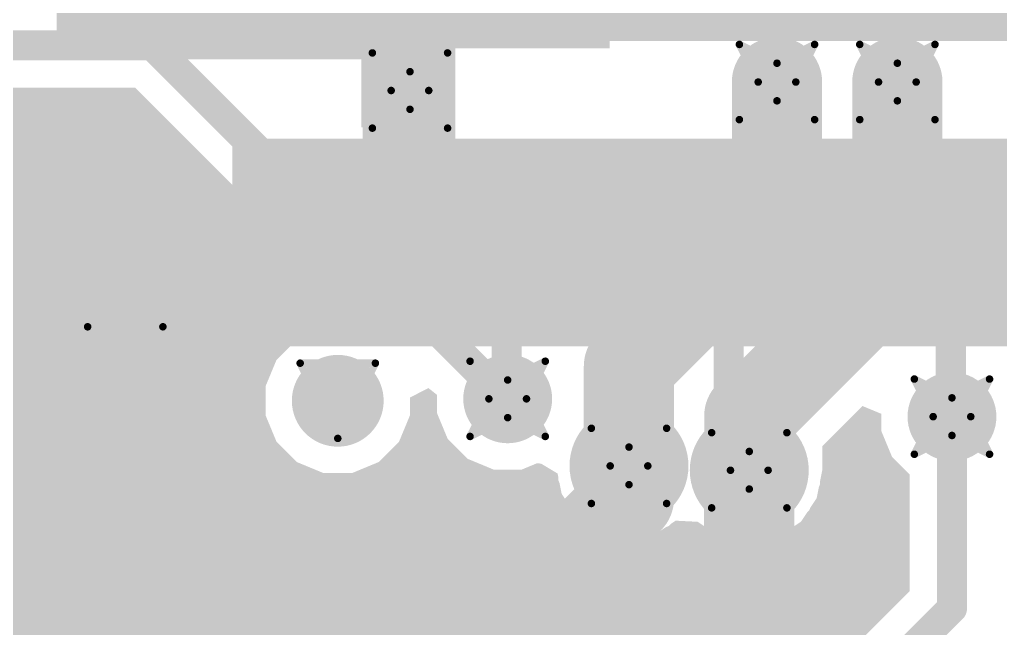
# Model space of a CAD drawing. Header units: inches. Extents: x -11 to 1110, y -7 to 455.
# Drawn here: x 638.49 to 645.11, y 3.55 to 7.67 of the extents above; entities that cross this region are included whole.
import ezdxf

# ---------------------------------------------------------------- set-up
doc = ezdxf.new("R2010")
doc.units = ezdxf.units.IN
for name, color, linetype in [('Bottom Layer', 5, 'Continuous'), ('Bottom Overlay', 54, 'Continuous'), ('Bottom Paste', 16, 'Continuous'), ('Bottom Solder', 6, 'Continuous'), ('Drill Drawing', 1, 'Continuous'), ('Multi-Layer', 9, 'Continuous'), ('Pad Holes', 156, 'Continuous'), ('Top Layer', 1, 'Continuous'), ('Top Solder', 216, 'Continuous'), ('Via Holes', 16, 'Continuous')]:
    doc.layers.add(name, color=color, linetype=linetype)

# ---------------------------------------------------------------- blocks, each defined once
blk = doc.blocks.new('TYPE_C_31_M_12__B_235')
at = {"layer": 'Bottom Layer'}
h = blk.add_hatch(color=5, dxfattribs=at)
edge = h.paths.add_edge_path()
edge.add_arc((4.32500024, -2.35500164), 0.4499991, 180, 360)
edge.add_line((4.77499934, -2.35500164), (4.77499934, -1.25499876))
edge.add_arc((4.32500024, -1.25499876), 0.4499991, 0, 180)
edge.add_line((3.87500114, -1.25499876), (3.87500114, -2.35500164))
for points in [[(-1.3999972, -1.77499899), (-1.0999978, -1.77499899), (-1.0999978, -2.97499913), (-1.3999972, -2.97499913)], [(-0.8999982, -1.77499899), (-0.5999987999999999, -1.77499899), (-0.5999987999999999, -2.97499913), (-0.8999982, -2.97499913)], [(-0.3999992, -1.77499899), (-0.0999998, -1.77499899), (-0.0999998, -2.97499913), (-0.3999992, -2.97499913)], [(0.4000017400000001, -2.97499913), (0.1000023400000001, -2.97499913), (0.1000023399999999, -1.77499899), (0.4000017399999999, -1.77499899)], [(0.90000074, -2.97499913), (0.60000134, -2.97499913), (0.6000013399999998, -1.77499899), (0.90000074, -1.77499899)], [(1.39999974, -2.97499913), (1.10000034, -2.97499913), (1.10000034, -1.77499899), (1.39999974, -1.77499899)], [(1.89999874, -2.97499913), (1.59999934, -2.97499913), (1.59999934, -1.77499899), (1.89999874, -1.77499899)], [(2.69999968, -2.97499913), (2.10000088, -2.97499913), (2.10000088, -1.77499899), (2.69999968, -1.77499899)], [(2.90000182, -1.77499899), (3.50000062, -1.77499899), (3.50000062, -2.97499913), (2.90000182, -2.97499913)]]:
    blk.add_hatch(color=5, dxfattribs=at).paths.add_polyline_path(points)
at = {"layer": 'Bottom Paste'}
for points in [[(-1.3999972, -1.77499899), (-1.0999978, -1.77499899), (-1.0999978, -2.97499913), (-1.3999972, -2.97499913)], [(-0.8999982, -1.77499899), (-0.5999987999999999, -1.77499899), (-0.5999987999999999, -2.97499913), (-0.8999982, -2.97499913)], [(-0.3999992, -1.77499899), (-0.0999998, -1.77499899), (-0.0999998, -2.97499913), (-0.3999992, -2.97499913)], [(0.4000017400000001, -2.97499913), (0.1000023400000001, -2.97499913), (0.1000023399999999, -1.77499899), (0.4000017399999999, -1.77499899)], [(0.90000074, -2.97499913), (0.60000134, -2.97499913), (0.6000013399999998, -1.77499899), (0.90000074, -1.77499899)], [(1.39999974, -2.97499913), (1.10000034, -2.97499913), (1.10000034, -1.77499899), (1.39999974, -1.77499899)], [(1.89999874, -2.97499913), (1.59999934, -2.97499913), (1.59999934, -1.77499899), (1.89999874, -1.77499899)], [(2.69999968, -2.97499913), (2.10000088, -2.97499913), (2.10000088, -1.77499899), (2.69999968, -1.77499899)], [(2.90000182, -1.77499899), (3.50000062, -1.77499899), (3.50000062, -2.97499913), (2.90000182, -2.97499913)]]:
    blk.add_hatch(color=16, dxfattribs=at).paths.add_polyline_path(points)
at = {"layer": 'Bottom Solder'}
h = blk.add_hatch(color=6, dxfattribs=at)
edge = h.paths.add_edge_path()
edge.add_arc((4.32500024, -2.35500164), 0.5515991, 180, 360)
edge.add_line((4.876599339999999, -2.35500164), (4.876599339999999, -1.25499876))
edge.add_arc((4.32500024, -1.25499876), 0.5515991, 0, 180)
edge.add_line((3.77340114, -1.25499876), (3.77340114, -2.35500164))
h = blk.add_hatch(color=6, dxfattribs=at)
edge = h.paths.add_edge_path()
edge.add_arc((2.89000184, -1.30499866), 0.1016, 0, 360)
for points in [[(-2.0015962, -1.67339899), (-1.4983968, -1.67339899), (-1.4983968, -3.07659913), (-2.0015962, -3.07659913)], [(-1.5015972, -1.67339899), (-0.9983978, -1.67339899), (-0.9983978, -3.07659913), (-1.5015972, -3.07659913)], [(-1.0015982, -1.67339899), (-0.4983988, -1.67339899), (-0.4983988, -3.07659913), (-1.0015982, -3.07659913)], [(-0.5015992, -1.67339899), (0.0016002, -1.67339899), (0.0016002, -3.07659913), (-0.5015992, -3.07659913)], [(0.5016017400000001, -3.07659913), (-0.001597659999999926, -3.07659913), (-0.001597660000000074, -1.67339899), (0.5016017399999999, -1.67339899)], [(1.00160074, -3.07659913), (0.4984013400000001, -3.07659913), (0.4984013399999999, -1.67339899), (1.00160074, -1.67339899)], [(1.50159974, -3.07659913), (0.9984003399999999, -3.07659913), (0.9984003399999999, -1.67339899), (1.50159974, -1.67339899)], [(2.00159874, -3.07659913), (1.49839934, -3.07659913), (1.49839934, -1.67339899), (2.00159874, -1.67339899)], [(2.80159968, -3.07659913), (1.99840088, -3.07659913), (1.99840088, -1.67339899), (2.80159968, -1.67339899)], [(2.79840182, -1.67339899), (3.60160062, -1.67339899), (3.60160062, -3.07659913), (2.79840182, -3.07659913)]]:
    blk.add_hatch(color=6, dxfattribs=at).paths.add_polyline_path(points)
at = {"layer": 'Multi-Layer'}
h = blk.add_hatch(color=9, dxfattribs=at)
edge = h.paths.add_edge_path()
edge.add_arc((4.32500024, -2.35500164), 0.4499991, 180, 360)
edge.add_line((4.77499934, -2.35500164), (4.77499934, -1.25499876))
edge.add_arc((4.32500024, -1.25499876), 0.4499991, 0, 180)
edge.add_line((3.87500114, -1.25499876), (3.87500114, -2.35500164))
at = {"layer": 'Pad Holes'}
h = blk.add_hatch(color=7, dxfattribs=at)
edge = h.paths.add_edge_path()
edge.add_arc((4.32500024, -1.25500003), 0.2999994, 0, 180)
edge.add_line((4.02500084, -1.25500003), (4.02500084, -2.35500037))
edge.add_arc((4.32500024, -2.35500037), 0.2999994, 180, 360)
edge.add_line((4.62499964, -2.35500037), (4.62499964, -1.25500003))
h = blk.add_hatch(color=7, dxfattribs=at)
edge = h.paths.add_edge_path()
edge.add_arc((2.89000184, -1.30499866), 0.30999938, 0, 360)
at = {"layer": 'Top Layer'}
h = blk.add_hatch(color=1, dxfattribs=at)
edge = h.paths.add_edge_path()
edge.add_arc((4.32500024, -2.35500164), 0.4499991, 180, 360)
edge.add_line((4.77499934, -2.35500164), (4.77499934, -1.25499876))
edge.add_arc((4.32500024, -1.25499876), 0.4499991, 0, 180)
edge.add_line((3.87500114, -1.25499876), (3.87500114, -2.35500164))
at = {"layer": 'Top Solder'}
h = blk.add_hatch(color=216, dxfattribs=at)
edge = h.paths.add_edge_path()
edge.add_arc((4.32500024, -2.35500164), 0.5515991, 180, 360)
edge.add_line((4.876599339999999, -2.35500164), (4.876599339999999, -1.25499876))
edge.add_arc((4.32500024, -1.25499876), 0.5515991, 0, 180)
edge.add_line((3.77340114, -1.25499876), (3.77340114, -2.35500164))
h = blk.add_hatch(color=216, dxfattribs=at)
edge = h.paths.add_edge_path()
edge.add_arc((2.89000184, -1.30499866), 0.1016, 0, 360)
at = {"layer": 'Bottom Overlay'}
blk.add_lwpolyline([(4.44460122, 1.18100094, 0.127, 0.127, 0), (4.44460122, -0.4445990599999999, 0.127, 0.127, 0)], format="xyseb", dxfattribs=at)
blk.add_lwpolyline([(4.41285122, -0.4445990599999999, 0.0635, 0.0635, 1), (4.47635122, -0.4445990599999999, 0.0635, 0.0635, 1)], format="xyseb", close=True, dxfattribs=at)
blk = doc.blocks.new('SMA_B__D___________B_240')
at = {"layer": 'Bottom Layer'}
for points in [[(-2.999994, 0.8999982), (-0.999998, 0.8999982), (-0.999998, -0.8999982), (-2.999994, -0.8999982)], [(0.999998, 0.8999982), (2.999994, 0.8999982), (2.999994, -0.8999982), (0.999998, -0.8999982)]]:
    blk.add_hatch(color=5, dxfattribs=at).paths.add_polyline_path(points)
at = {"layer": 'Bottom Paste'}
for points in [[(-2.999994, 0.8999982), (-0.999998, 0.8999982), (-0.999998, -0.8999982), (-2.999994, -0.8999982)], [(0.999998, 0.8999982), (2.999994, 0.8999982), (2.999994, -0.8999982), (0.999998, -0.8999982)]]:
    blk.add_hatch(color=16, dxfattribs=at).paths.add_polyline_path(points)
at = {"layer": 'Bottom Solder'}
for points in [[(-3.050794, 0.9507981999999999), (-0.949198, 0.9507981999999999), (-0.949198, -0.9507981999999999), (-3.050794, -0.9507981999999999)], [(0.949198, 0.9507981999999999), (3.050794, 0.9507981999999999), (3.050794, -0.9507981999999999), (0.949198, -0.9507981999999999)]]:
    blk.add_hatch(color=6, dxfattribs=at).paths.add_polyline_path(points)
at = {"layer": 'Bottom Overlay'}
for points in [[(-2.2999954, 1.3999972, 0.254, 0.254, 0), (-2.2999954, 1.1311382, 0.254, 0.254, 0)], [(2.2999954, 1.3999972, 0.254, 0.254, 0), (-2.2999954, 1.3999972, 0.254, 0.254, 0)], [(2.2999954, 1.3999972, 0.254, 0.254, 0), (2.2999954, 1.1311382, 0.254, 0.254, 0)], [(-0.5899911999999999, 0.4143324199999999, 0.127, 0.127, 0), (-0.5899911999999999, -0.2400046, 0.127, 0.127, 0)], [(0.01459738, 0.0582168, 0.127, 0.127, 0), (-0.5899911999999999, 0.4143324199999999, 0.127, 0.127, 0)], [(-0.0020066, 0.4299966, 0.127, 0.127, 0), (-0.0020066, 0.04899659999999999, 0.127, 0.127, 0)], [(0.540004, 0.350012, 0.127, 0.127, 0), (0.01459738, 0.0582168, 0.127, 0.127, 0)], [(0.5700014, 0.350012, 0.127, 0.127, 0), (0.5700014, -0.2499868, 0.127, 0.127, 0)], [(0.729996, 0.05999479999999999, 0.127, 0.127, 0), (-0.7599933999999999, 0.05999479999999999, 0.127, 0.127, 0)], [(-0.0020066, 0.04899659999999999, 0.127, 0.127, 0), (-0.5899911999999999, -0.2400046, 0.127, 0.127, 0)], [(-0.0020066, 0.04899659999999999, 0.127, 0.127, 0), (-0.0020066, -0.3320033999999999, 0.127, 0.127, 0)], [(0.5700014, -0.2499868, 0.127, 0.127, 0), (-0.0020066, 0.04899659999999999, 0.127, 0.127, 0)], [(-2.2999954, -1.1311382, 0.254, 0.254, 0), (-2.2999954, -1.3999972, 0.254, 0.254, 0)], [(2.2999954, -1.1311382, 0.254, 0.254, 0), (2.2999954, -1.3999972, 0.254, 0.254, 0)], [(2.2999954, -1.3999972, 0.254, 0.254, 0), (-2.2999954, -1.3999972, 0.254, 0.254, 0)]]:
    blk.add_lwpolyline(points, format="xyseb", dxfattribs=at)
for points in [[(-2.3634954, 1.3999972, 0.127, 0.127, 1), (-2.2364954, 1.3999972, 0.127, 0.127, 1)], [(-2.3634954, 1.3999972, 0.127, 0.127, 1), (-2.2364954, 1.3999972, 0.127, 0.127, 1)], [(2.2364954, 1.3999972, 0.127, 0.127, 1), (2.3634954, 1.3999972, 0.127, 0.127, 1)], [(2.2364954, 1.3999972, 0.127, 0.127, 1), (2.3634954, 1.3999972, 0.127, 0.127, 1)], [(-2.3634954, 1.1311382, 0.127, 0.127, 1), (-2.2364954, 1.1311382, 0.127, 0.127, 1)], [(2.2364954, 1.1311382, 0.127, 0.127, 1), (2.3634954, 1.1311382, 0.127, 0.127, 1)], [(-0.6217412, 0.4143324199999999, 0.0635, 0.0635, 1), (-0.5582412, 0.4143324199999999, 0.0635, 0.0635, 1)], [(-0.6217412, 0.4143324199999999, 0.0635, 0.0635, 1), (-0.5582412, 0.4143324199999999, 0.0635, 0.0635, 1)], [(-0.0337566, 0.4299966, 0.0635, 0.0635, 1), (0.0297434, 0.4299966, 0.0635, 0.0635, 1)], [(0.508254, 0.350012, 0.0635, 0.0635, 1), (0.571754, 0.350012, 0.0635, 0.0635, 1)], [(0.5382514, 0.350012, 0.0635, 0.0635, 1), (0.6017513999999999, 0.350012, 0.0635, 0.0635, 1)], [(-0.7917434, 0.05999479999999999, 0.0635, 0.0635, 1), (-0.7282433999999999, 0.05999479999999999, 0.0635, 0.0635, 1)], [(-0.0337566, 0.04899659999999999, 0.0635, 0.0635, 1), (0.0297434, 0.04899659999999999, 0.0635, 0.0635, 1)], [(-0.0337566, 0.04899659999999999, 0.0635, 0.0635, 1), (0.0297434, 0.04899659999999999, 0.0635, 0.0635, 1)], [(-0.0337566, 0.04899659999999999, 0.0635, 0.0635, 1), (0.0297434, 0.04899659999999999, 0.0635, 0.0635, 1)], [(-0.0337566, 0.04899659999999999, 0.0635, 0.0635, 1), (0.0297434, 0.04899659999999999, 0.0635, 0.0635, 1)], [(-0.01715262, 0.0582168, 0.0635, 0.0635, 1), (0.04634738, 0.0582168, 0.0635, 0.0635, 1)], [(-0.01715262, 0.0582168, 0.0635, 0.0635, 1), (0.04634738, 0.0582168, 0.0635, 0.0635, 1)], [(0.6982459999999999, 0.05999479999999999, 0.0635, 0.0635, 1), (0.7617459999999999, 0.05999479999999999, 0.0635, 0.0635, 1)], [(-0.6217412, -0.2400046, 0.0635, 0.0635, 1), (-0.5582412, -0.2400046, 0.0635, 0.0635, 1)], [(-0.6217412, -0.2400046, 0.0635, 0.0635, 1), (-0.5582412, -0.2400046, 0.0635, 0.0635, 1)], [(0.5382514, -0.2499868, 0.0635, 0.0635, 1), (0.6017513999999999, -0.2499868, 0.0635, 0.0635, 1)], [(0.5382514, -0.2499868, 0.0635, 0.0635, 1), (0.6017513999999999, -0.2499868, 0.0635, 0.0635, 1)], [(-0.0337566, -0.3320033999999999, 0.0635, 0.0635, 1), (0.0297434, -0.3320033999999999, 0.0635, 0.0635, 1)], [(-2.3634954, -1.1311382, 0.127, 0.127, 1), (-2.2364954, -1.1311382, 0.127, 0.127, 1)], [(2.2364954, -1.1311382, 0.127, 0.127, 1), (2.3634954, -1.1311382, 0.127, 0.127, 1)], [(-2.3634954, -1.3999972, 0.127, 0.127, 1), (-2.2364954, -1.3999972, 0.127, 0.127, 1)], [(-2.3634954, -1.3999972, 0.127, 0.127, 1), (-2.2364954, -1.3999972, 0.127, 0.127, 1)], [(2.2364954, -1.3999972, 0.127, 0.127, 1), (2.3634954, -1.3999972, 0.127, 0.127, 1)], [(2.2364954, -1.3999972, 0.127, 0.127, 1), (2.3634954, -1.3999972, 0.127, 0.127, 1)]]:
    blk.add_lwpolyline(points, format="xyseb", close=True, dxfattribs=at)

msp = doc.modelspace()

# ---------------------------------------------------------------- hatches: boundary and pattern name
at = {"layer": 'Bottom Layer'}
msp.add_hatch(color=5, dxfattribs=at).paths.add_polyline_path([(642.4705997399999, 7.47419892), (641.42919974, 7.47419892), (641.42919974, 5.54379892), (640.81926446, 5.54379892), (640.80219312, 5.55087028), (640.80219312, 6.9399658), (640.79419974, 6.9399658), (640.79419974, 7.39799892), (638.7367997399999, 7.39799892), (638.7367997399999, 15.26539492), (642.4705997399999, 15.26539492)])
h = msp.add_hatch(color=5, dxfattribs=at)
edge = h.paths.add_edge_path()
edge.add_arc((641.1220019799999, 7.188199999999999), 0.2999994, 0, 360)
h = msp.add_hatch(color=5, dxfattribs=at)
edge = h.paths.add_edge_path()
edge.add_arc((643.60049334, 7.24559892), 0.2999994, 0, 360)
h = msp.add_hatch(color=5, dxfattribs=at)
edge = h.paths.add_edge_path()
edge.add_arc((644.41329334, 7.24559892), 0.2999994, 0, 360)
h = msp.add_hatch(color=5, dxfattribs=at)
edge = h.paths.add_edge_path()
edge.add_arc((641.7818, 5.1054), 0.2999994, 0, 360)
h = msp.add_hatch(color=5, dxfattribs=at)
edge = h.paths.add_edge_path()
edge.add_arc((644.78199974, 4.98499892), 0.2999994, 0, 360)
h = msp.add_hatch(color=5, dxfattribs=at)
edge = h.paths.add_edge_path()
edge.add_arc((642.60103382, 4.65245704), 0.2999994, 0, 360)
h = msp.add_hatch(color=5, dxfattribs=at)
edge = h.paths.add_edge_path()
edge.add_arc((643.4132927999999, 4.6228), 0.2999994, 0, 360)
at = {"layer": 'Bottom Solder'}
h = msp.add_hatch(color=6, dxfattribs=at)
edge = h.paths.add_edge_path()
edge.add_arc((642.60103382, 4.65245704), 0.4015993999999999, 0, 360)
h = msp.add_hatch(color=6, dxfattribs=at)
edge = h.paths.add_edge_path()
edge.add_arc((643.4132927999999, 4.6228), 0.4015993999999999, 0, 360)
at = {"layer": 'Top Layer'}
h = msp.add_hatch(color=1, dxfattribs=at)
edge = h.paths.add_edge_path()
edge.add_arc((641.1220019799999, 7.188199999999999), 0.2999994, 0, 360)
h = msp.add_hatch(color=1, dxfattribs=at)
edge = h.paths.add_edge_path()
edge.add_arc((643.60049334, 7.24559892), 0.2999994, 0, 360)
h = msp.add_hatch(color=1, dxfattribs=at)
edge = h.paths.add_edge_path()
edge.add_arc((644.41329334, 7.24559892), 0.2999994, 0, 360)
msp.add_hatch(color=1, dxfattribs=at).paths.add_polyline_path([(640.7756171, 5.69750194), (640.7496887799999, 5.62860444), (640.7133439199999, 5.580166639999999), (640.5373244599999, 5.580166639999999), (640.35796236, 5.50587418), (640.22068552, 5.36859734), (640.1463930599999, 5.189235239999999), (640.1463930599999, 4.99509796), (640.22068552, 4.81573586), (640.35796236, 4.67845902), (640.5373244599999, 4.604166559999999), (640.73146174, 4.604166559999999), (640.9108238399999, 4.67845902), (641.04810068, 4.81573586), (641.1223931399999, 4.99509796), (641.1223931399999, 5.114350959999999), (641.24644166, 5.178247199999999), (641.3040006, 5.13282946), (641.3040006, 5.01036082), (641.37674112, 4.83474776), (641.51114776, 4.700341119999999), (641.68676082, 4.627600599999999), (641.8768391799999, 4.627600599999999), (641.9817106999999, 4.67103968), (642.0084442, 4.66718396), (642.1189697599999, 4.60098394), (642.11901802, 4.60091282), (642.12323442, 4.5797089), (642.12323442, 4.55741786), (642.13176628, 4.536823539999999), (642.14616554, 4.46442592), (642.18717384, 4.403054439999999), (642.1959749399999, 4.381804799999999), (642.21223856, 4.365541179999999), (642.2528303, 4.304792), (642.25309954, 4.304522759999999), (642.31384872, 4.263931019999999), (642.33038158, 4.247398159999999), (642.35198174, 4.238449739999999), (642.4127334599999, 4.197858), (642.48439702, 4.183603519999999), (642.50599464, 4.17465764), (642.5293702600001, 4.17465764), (642.60103382, 4.16040316), (642.6726973799999, 4.17465764), (642.696073, 4.17465764), (642.71766808, 4.183603519999999), (642.7893367199999, 4.197858), (642.8500884399999, 4.23845228), (642.87168606, 4.247398159999999), (642.8882163799999, 4.26392848), (642.9157372799999, 4.28231808), (643.06536106, 4.27486318), (643.1261076999999, 4.23427398), (643.14264056, 4.217741119999999), (643.16424072, 4.2087927), (643.2249924399999, 4.16820096), (643.296656, 4.15394648), (643.31825362, 4.145000599999999), (643.34162924, 4.145000599999999), (643.4132927999999, 4.13074612), (643.4138338199999, 4.13074612), (643.48549738, 4.145000599999999), (643.50833198, 4.145000599999999), (643.52942922, 4.1537382), (643.60213418, 4.16820096), (643.66376728, 4.20938452), (643.6839450399999, 4.217741119999999), (643.69938824, 4.233184319999999), (643.7617680999999, 4.27486572), (643.8034494999999, 4.33724558), (643.81835168, 4.35214776), (643.82641618, 4.371619399999999), (643.86843286, 4.43449964), (643.88318772, 4.5086778), (643.8910922, 4.52776082), (643.8910922, 4.5484161), (643.9058877, 4.6228), (643.9058877, 4.785852759999999), (644.17720034, 5.0571654), (644.30420034, 5.00455946), (644.30420034, 4.889959739999999), (644.37694086, 4.714346679999999), (644.49712604, 4.594161499999999), (644.49712604, 3.80759716), (643.8765989599999, 3.18707262), (633.01280052, 3.18707262), (632.4176734399999, 3.7821997), (632.4176734399999, 5.31410672), (632.52259068, 5.344195559999999), (632.54467344, 5.3452141), (632.6749474999999, 5.21494004), (632.85056056, 5.14219952), (633.04063892, 5.14219952), (633.2162519799999, 5.21494004), (633.33643716, 5.335125219999999), (634.0330626399999, 5.335125219999999), (634.03307534, 5.33512268), (634.14209214, 5.3568092), (634.23451258, 5.41856168), (636.02407466, 7.208126299999999), (639.2649901999999, 7.208126299999999)])
h = msp.add_hatch(color=1, dxfattribs=at)
edge = h.paths.add_edge_path()
edge.add_arc((641.7818, 5.1054), 0.2999994, 0, 360)
h = msp.add_hatch(color=1, dxfattribs=at)
edge = h.paths.add_edge_path()
edge.add_arc((644.78199974, 4.98499892), 0.2999994, 0, 360)
h = msp.add_hatch(color=1, dxfattribs=at)
edge = h.paths.add_edge_path()
edge.add_arc((642.60103382, 4.65245704), 0.2999994, 0, 360)
h = msp.add_hatch(color=1, dxfattribs=at)
edge = h.paths.add_edge_path()
edge.add_arc((643.4132927999999, 4.6228), 0.2999994, 0, 360)
at = {"layer": 'Top Solder'}
h = msp.add_hatch(color=216, dxfattribs=at)
edge = h.paths.add_edge_path()
edge.add_arc((642.60103382, 4.65245704), 0.4015993999999999, 0, 360)
h = msp.add_hatch(color=216, dxfattribs=at)
edge = h.paths.add_edge_path()
edge.add_arc((643.4132927999999, 4.6228), 0.4015993999999999, 0, 360)
at = {"layer": 'Via Holes'}
h = msp.add_hatch(color=7, dxfattribs=at)
edge = h.paths.add_edge_path()
edge.add_arc((643.60049334, 7.24559892), 0.1499997, 0, 360)
h = msp.add_hatch(color=7, dxfattribs=at)
edge = h.paths.add_edge_path()
edge.add_arc((644.41329334, 7.24559892), 0.1499997, 0, 360)
h = msp.add_hatch(color=7, dxfattribs=at)
edge = h.paths.add_edge_path()
edge.add_arc((641.1220019799999, 7.188199999999999), 0.1499997, 0, 360)
h = msp.add_hatch(color=7, dxfattribs=at)
edge = h.paths.add_edge_path()
edge.add_arc((641.7818, 5.1054), 0.1499997, 0, 360)
h = msp.add_hatch(color=7, dxfattribs=at)
edge = h.paths.add_edge_path()
edge.add_arc((644.78199974, 4.98499892), 0.1499997, 0, 360)
h = msp.add_hatch(color=7, dxfattribs=at)
edge = h.paths.add_edge_path()
edge.add_arc((642.60103382, 4.65245704), 0.1499997, 0, 360)
h = msp.add_hatch(color=7, dxfattribs=at)
edge = h.paths.add_edge_path()
edge.add_arc((643.4132927999999, 4.6228), 0.1499997, 0, 360)

# ---------------------------------------------------------------- linework, layer by layer
at = {"layer": 'Bottom Layer'}
for points in [[(643.60049334, 7.24559892, 0.2032, 0.2032, 0), (643.63549454, 7.24559892, 0.2032, 0.2032, 0)], [(643.63549454, 7.24559892, 0.2032, 0.2032, 0), (643.77674394, 7.10434952, 0.2032, 0.2032, 0)], [(644.2720439399999, 7.10434952, 0.2032, 0.2032, 0), (644.41329334, 7.24559892, 0.2032, 0.2032, 0)], [(643.77674394, 6.1645165, 0.2032, 0.2032, 0), (643.77674394, 7.10434952, 0.2032, 0.2032, 0)], [(644.2720439399999, 6.1645165, 0.2032, 0.2032, 0), (644.2720439399999, 7.10434952, 0.2032, 0.2032, 0)], [(641.7743959, 5.1128041, 0.2032, 0.2032, 0), (641.7743959, 6.162166999999999, 0.2032, 0.2032, 0)], [(642.7743939000001, 4.65245704, 0.2032, 0.2032, 0), (642.7743939000001, 6.162166999999999, 0.2032, 0.2032, 0)], [(643.2743929, 4.7616999, 0.2032, 0.2032, 0), (643.2743929, 6.162166999999999, 0.2032, 0.2032, 0)], [(643.77439444, 6.162166999999999, 0.2032, 0.2032, 0), (643.77674394, 6.1645165, 0.2032, 0.2032, 0)], [(644.2720439399999, 6.1645165, 0.2032, 0.2032, 0), (644.2743934399999, 6.162166999999999, 0.2032, 0.2032, 0)], [(644.7743924399999, 4.99260622, 0.2032, 0.2032, 0), (644.7743924399999, 6.162166999999999, 0.2032, 0.2032, 0)], [(644.7743924399999, 4.99260622, 0.2032, 0.2032, 0), (644.78199974, 4.98499892, 0.2032, 0.2032, 0)], [(642.6004928, 4.43196472, 0.6096, 0.6096, 0), (642.6004928, 4.65245704, 0.6096, 0.6096, 0)], [(642.6004928, 4.65245704, 0.6096, 0.6096, 0), (642.60103382, 4.65245704, 0.6096, 0.6096, 0)], [(643.4132927999999, 4.095292799999999, 0.6096, 0.6096, 0), (643.4132927999999, 4.6228, 0.6096, 0.6096, 0)], [(643.2743929, 4.7616999, 0.2032, 0.2032, 0), (643.4132927999999, 4.6228, 0.2032, 0.2032, 0)], [(642.10552808, 3.937, 0.6096, 0.6096, 0), (642.6004928, 4.43196472, 0.6096, 0.6096, 0)], [(642.4422, 3.1242, 0.6096, 0.6096, 0), (643.4132927999999, 4.095292799999999, 0.6096, 0.6096, 0)], [(637.6951178, 3.937, 0.6096, 0.6096, 0), (640.5907305, 3.937, 0.6096, 0.6096, 0)], [(640.5907305, 3.937, 0.6096, 0.6096, 0), (642.10552808, 3.937, 0.6096, 0.6096, 0)]]:
    msp.add_lwpolyline(points, format="xyseb", dxfattribs=at)
for points in [[(643.54969334, 7.24559892, 0.1016, 0.1016, 1), (643.65129334, 7.24559892, 0.1016, 0.1016, 1)], [(643.58469454, 7.24559892, 0.1016, 0.1016, 1), (643.68629454, 7.24559892, 0.1016, 0.1016, 1)], [(643.58469454, 7.24559892, 0.1016, 0.1016, 1), (643.68629454, 7.24559892, 0.1016, 0.1016, 1)], [(644.36249334, 7.24559892, 0.1016, 0.1016, 1), (644.46409334, 7.24559892, 0.1016, 0.1016, 1)], [(643.72594394, 7.10434952, 0.1016, 0.1016, 1), (643.8275439399999, 7.10434952, 0.1016, 0.1016, 1)], [(643.72594394, 7.10434952, 0.1016, 0.1016, 1), (643.8275439399999, 7.10434952, 0.1016, 0.1016, 1)], [(644.22124394, 7.10434952, 0.1016, 0.1016, 1), (644.32284394, 7.10434952, 0.1016, 0.1016, 1)], [(644.22124394, 7.10434952, 0.1016, 0.1016, 1), (644.32284394, 7.10434952, 0.1016, 0.1016, 1)], [(641.7235959, 6.162166999999999, 0.1016, 0.1016, 1), (641.8251958999999, 6.162166999999999, 0.1016, 0.1016, 1)], [(642.7235939, 6.162166999999999, 0.1016, 0.1016, 1), (642.8251938999999, 6.162166999999999, 0.1016, 0.1016, 1)], [(643.2235929, 6.162166999999999, 0.1016, 0.1016, 1), (643.3251928999999, 6.162166999999999, 0.1016, 0.1016, 1)], [(643.7235944399999, 6.162166999999999, 0.1016, 0.1016, 1), (643.8251944399999, 6.162166999999999, 0.1016, 0.1016, 1)], [(643.72594394, 6.1645165, 0.1016, 0.1016, 1), (643.8275439399999, 6.1645165, 0.1016, 0.1016, 1)], [(643.72594394, 6.1645165, 0.1016, 0.1016, 1), (643.8275439399999, 6.1645165, 0.1016, 0.1016, 1)], [(644.22124394, 6.1645165, 0.1016, 0.1016, 1), (644.32284394, 6.1645165, 0.1016, 0.1016, 1)], [(644.22124394, 6.1645165, 0.1016, 0.1016, 1), (644.32284394, 6.1645165, 0.1016, 0.1016, 1)], [(644.22359344, 6.162166999999999, 0.1016, 0.1016, 1), (644.3251934399999, 6.162166999999999, 0.1016, 0.1016, 1)], [(644.72359244, 6.162166999999999, 0.1016, 0.1016, 1), (644.82519244, 6.162166999999999, 0.1016, 0.1016, 1)], [(641.7235959, 5.1128041, 0.1016, 0.1016, 1), (641.8251958999999, 5.1128041, 0.1016, 0.1016, 1)], [(644.72359244, 4.99260622, 0.1016, 0.1016, 1), (644.82519244, 4.99260622, 0.1016, 0.1016, 1)], [(644.72359244, 4.99260622, 0.1016, 0.1016, 1), (644.82519244, 4.99260622, 0.1016, 0.1016, 1)], [(644.73119974, 4.98499892, 0.1016, 0.1016, 1), (644.8327997399999, 4.98499892, 0.1016, 0.1016, 1)], [(642.4480927999999, 4.65245704, 0.3048, 0.3048, 1), (642.7528927999999, 4.65245704, 0.3048, 0.3048, 1)], [(642.4480927999999, 4.65245704, 0.3048, 0.3048, 1), (642.7528927999999, 4.65245704, 0.3048, 0.3048, 1)], [(642.4486338199999, 4.65245704, 0.3048, 0.3048, 1), (642.7534338199999, 4.65245704, 0.3048, 0.3048, 1)], [(643.2608928, 4.6228, 0.3048, 0.3048, 1), (643.5656928, 4.6228, 0.3048, 0.3048, 1)], [(643.2235929, 4.7616999, 0.1016, 0.1016, 1), (643.3251928999999, 4.7616999, 0.1016, 0.1016, 1)], [(643.2235929, 4.7616999, 0.1016, 0.1016, 1), (643.3251928999999, 4.7616999, 0.1016, 0.1016, 1)], [(642.4480927999999, 4.43196472, 0.3048, 0.3048, 1), (642.7528927999999, 4.43196472, 0.3048, 0.3048, 1)], [(642.4480927999999, 4.43196472, 0.3048, 0.3048, 1), (642.7528927999999, 4.43196472, 0.3048, 0.3048, 1)], [(642.7235939, 4.65245704, 0.1016, 0.1016, 1), (642.8251938999999, 4.65245704, 0.1016, 0.1016, 1)], [(643.3624928, 4.6228, 0.1016, 0.1016, 1), (643.4640927999999, 4.6228, 0.1016, 0.1016, 1)], [(643.2608928, 4.095292799999999, 0.3048, 0.3048, 1), (643.5656928, 4.095292799999999, 0.3048, 0.3048, 1)], [(643.2608928, 4.095292799999999, 0.3048, 0.3048, 1), (643.5656928, 4.095292799999999, 0.3048, 0.3048, 1)], [(640.4383305, 3.937, 0.3048, 0.3048, 1), (640.7431305, 3.937, 0.3048, 0.3048, 1)], [(640.4383305, 3.937, 0.3048, 0.3048, 1), (640.7431305, 3.937, 0.3048, 0.3048, 1)], [(641.9531280799999, 3.937, 0.3048, 0.3048, 1), (642.2579280799999, 3.937, 0.3048, 0.3048, 1)], [(641.9531280799999, 3.937, 0.3048, 0.3048, 1), (642.2579280799999, 3.937, 0.3048, 0.3048, 1)]]:
    msp.add_lwpolyline(points, format="xyseb", close=True, dxfattribs=at)
at = {"layer": 'Drill Drawing'}
for points in [[(643.34649334, 7.49959892, 0.0508, 0.0508, 0), (643.60049334, 7.37259892, 0.0508, 0.0508, 0)], [(643.34649334, 7.49959892, 0.0508, 0.0508, 0), (643.47349334, 7.24559892, 0.0508, 0.0508, 0)], [(643.60049334, 7.37259892, 0.0508, 0.0508, 0), (643.85449334, 7.49959892, 0.0508, 0.0508, 0)], [(643.7274933399999, 7.24559892, 0.0508, 0.0508, 0), (643.85449334, 7.49959892, 0.0508, 0.0508, 0)], [(644.15929334, 7.49959892, 0.0508, 0.0508, 0), (644.41329334, 7.37259892, 0.0508, 0.0508, 0)], [(644.15929334, 7.49959892, 0.0508, 0.0508, 0), (644.2862933399999, 7.24559892, 0.0508, 0.0508, 0)], [(644.41329334, 7.37259892, 0.0508, 0.0508, 0), (644.66729334, 7.49959892, 0.0508, 0.0508, 0)], [(644.54029334, 7.24559892, 0.0508, 0.0508, 0), (644.66729334, 7.49959892, 0.0508, 0.0508, 0)], [(640.86800198, 7.442199999999999, 0.0508, 0.0508, 0), (641.1220019799999, 7.315199999999999, 0.0508, 0.0508, 0)], [(640.86800198, 7.442199999999999, 0.0508, 0.0508, 0), (640.99500198, 7.188199999999999, 0.0508, 0.0508, 0)], [(641.1220019799999, 7.315199999999999, 0.0508, 0.0508, 0), (641.37600198, 7.442199999999999, 0.0508, 0.0508, 0)], [(641.2490019799999, 7.188199999999999, 0.0508, 0.0508, 0), (641.37600198, 7.442199999999999, 0.0508, 0.0508, 0)], [(643.34649334, 6.991598919999999, 0.0508, 0.0508, 0), (643.47349334, 7.24559892, 0.0508, 0.0508, 0)], [(643.7274933399999, 7.24559892, 0.0508, 0.0508, 0), (643.85449334, 6.991598919999999, 0.0508, 0.0508, 0)], [(644.15929334, 6.991598919999999, 0.0508, 0.0508, 0), (644.2862933399999, 7.24559892, 0.0508, 0.0508, 0)], [(644.54029334, 7.24559892, 0.0508, 0.0508, 0), (644.66729334, 6.991598919999999, 0.0508, 0.0508, 0)], [(640.86800198, 6.9342, 0.0508, 0.0508, 0), (640.99500198, 7.188199999999999, 0.0508, 0.0508, 0)], [(641.2490019799999, 7.188199999999999, 0.0508, 0.0508, 0), (641.37600198, 6.9342, 0.0508, 0.0508, 0)], [(643.34649334, 6.991598919999999, 0.0508, 0.0508, 0), (643.60049334, 7.118598919999999, 0.0508, 0.0508, 0)], [(643.60049334, 7.118598919999999, 0.0508, 0.0508, 0), (643.85449334, 6.991598919999999, 0.0508, 0.0508, 0)], [(644.15929334, 6.991598919999999, 0.0508, 0.0508, 0), (644.41329334, 7.118598919999999, 0.0508, 0.0508, 0)], [(644.41329334, 7.118598919999999, 0.0508, 0.0508, 0), (644.66729334, 6.991598919999999, 0.0508, 0.0508, 0)], [(640.86800198, 6.9342, 0.0508, 0.0508, 0), (641.1220019799999, 7.0612, 0.0508, 0.0508, 0)], [(641.1220019799999, 7.0612, 0.0508, 0.0508, 0), (641.37600198, 6.9342, 0.0508, 0.0508, 0)], [(640.3803931, 5.3461666, 0.0508, 0.0508, 0), (640.8883931, 5.3461666, 0.0508, 0.0508, 0)], [(640.3803931, 5.3461666, 0.0508, 0.0508, 0), (640.6343930999999, 4.8381666, 0.0508, 0.0508, 0)], [(640.6343930999999, 4.8381666, 0.0508, 0.0508, 0), (640.8883931, 5.3461666, 0.0508, 0.0508, 0)], [(641.5278, 5.3594, 0.0508, 0.0508, 0), (641.7818, 5.232399999999999, 0.0508, 0.0508, 0)], [(641.5278, 5.3594, 0.0508, 0.0508, 0), (641.6548, 5.1054, 0.0508, 0.0508, 0)], [(641.7818, 5.232399999999999, 0.0508, 0.0508, 0), (642.0358, 5.3594, 0.0508, 0.0508, 0)], [(641.9087999999999, 5.1054, 0.0508, 0.0508, 0), (642.0358, 5.3594, 0.0508, 0.0508, 0)], [(644.52799974, 5.238998919999999, 0.0508, 0.0508, 0), (644.78199974, 5.11199892, 0.0508, 0.0508, 0)], [(644.52799974, 5.238998919999999, 0.0508, 0.0508, 0), (644.65499974, 4.98499892, 0.0508, 0.0508, 0)], [(644.78199974, 5.11199892, 0.0508, 0.0508, 0), (645.03599974, 5.238998919999999, 0.0508, 0.0508, 0)], [(644.9089997399999, 4.98499892, 0.0508, 0.0508, 0), (645.03599974, 5.238998919999999, 0.0508, 0.0508, 0)], [(641.5278, 4.8514, 0.0508, 0.0508, 0), (641.6548, 5.1054, 0.0508, 0.0508, 0)], [(641.9087999999999, 5.1054, 0.0508, 0.0508, 0), (642.0358, 4.8514, 0.0508, 0.0508, 0)], [(641.5278, 4.8514, 0.0508, 0.0508, 0), (641.7818, 4.9784, 0.0508, 0.0508, 0)], [(641.7818, 4.9784, 0.0508, 0.0508, 0), (642.0358, 4.8514, 0.0508, 0.0508, 0)], [(644.52799974, 4.73099892, 0.0508, 0.0508, 0), (644.65499974, 4.98499892, 0.0508, 0.0508, 0)], [(644.9089997399999, 4.98499892, 0.0508, 0.0508, 0), (645.03599974, 4.73099892, 0.0508, 0.0508, 0)], [(642.34703382, 4.906457039999999, 0.0508, 0.0508, 0), (642.60103382, 4.77945704, 0.0508, 0.0508, 0)], [(642.34703382, 4.906457039999999, 0.0508, 0.0508, 0), (642.47403382, 4.65245704, 0.0508, 0.0508, 0)], [(642.60103382, 4.77945704, 0.0508, 0.0508, 0), (642.85503382, 4.906457039999999, 0.0508, 0.0508, 0)], [(642.72803382, 4.65245704, 0.0508, 0.0508, 0), (642.85503382, 4.906457039999999, 0.0508, 0.0508, 0)], [(643.1592927999999, 4.8768, 0.0508, 0.0508, 0), (643.4132927999999, 4.7498, 0.0508, 0.0508, 0)], [(643.1592927999999, 4.8768, 0.0508, 0.0508, 0), (643.2862928, 4.6228, 0.0508, 0.0508, 0)], [(643.4132927999999, 4.7498, 0.0508, 0.0508, 0), (643.6672928, 4.8768, 0.0508, 0.0508, 0)], [(643.5402928, 4.6228, 0.0508, 0.0508, 0), (643.6672928, 4.8768, 0.0508, 0.0508, 0)], [(644.52799974, 4.73099892, 0.0508, 0.0508, 0), (644.78199974, 4.85799892, 0.0508, 0.0508, 0)], [(644.78199974, 4.85799892, 0.0508, 0.0508, 0), (645.03599974, 4.73099892, 0.0508, 0.0508, 0)], [(642.34703382, 4.39845704, 0.0508, 0.0508, 0), (642.47403382, 4.65245704, 0.0508, 0.0508, 0)], [(642.72803382, 4.65245704, 0.0508, 0.0508, 0), (642.85503382, 4.39845704, 0.0508, 0.0508, 0)], [(643.1592927999999, 4.368799999999999, 0.0508, 0.0508, 0), (643.2862928, 4.6228, 0.0508, 0.0508, 0)], [(643.5402928, 4.6228, 0.0508, 0.0508, 0), (643.6672928, 4.368799999999999, 0.0508, 0.0508, 0)], [(642.34703382, 4.39845704, 0.0508, 0.0508, 0), (642.60103382, 4.52545704, 0.0508, 0.0508, 0)], [(642.60103382, 4.52545704, 0.0508, 0.0508, 0), (642.85503382, 4.39845704, 0.0508, 0.0508, 0)], [(643.1592927999999, 4.368799999999999, 0.0508, 0.0508, 0), (643.4132927999999, 4.495799999999999, 0.0508, 0.0508, 0)], [(643.4132927999999, 4.495799999999999, 0.0508, 0.0508, 0), (643.6672928, 4.368799999999999, 0.0508, 0.0508, 0)]]:
    msp.add_lwpolyline(points, format="xyseb", dxfattribs=at)
for points in [[(643.3337933399999, 7.49959892, 0.0254, 0.0254, 1), (643.3591933399999, 7.49959892, 0.0254, 0.0254, 1)], [(643.3337933399999, 7.49959892, 0.0254, 0.0254, 1), (643.3591933399999, 7.49959892, 0.0254, 0.0254, 1)], [(643.8417933399999, 7.49959892, 0.0254, 0.0254, 1), (643.86719334, 7.49959892, 0.0254, 0.0254, 1)], [(643.8417933399999, 7.49959892, 0.0254, 0.0254, 1), (643.86719334, 7.49959892, 0.0254, 0.0254, 1)], [(644.14659334, 7.49959892, 0.0254, 0.0254, 1), (644.17199334, 7.49959892, 0.0254, 0.0254, 1)], [(644.14659334, 7.49959892, 0.0254, 0.0254, 1), (644.17199334, 7.49959892, 0.0254, 0.0254, 1)], [(644.6545933399999, 7.49959892, 0.0254, 0.0254, 1), (644.67999334, 7.49959892, 0.0254, 0.0254, 1)], [(644.6545933399999, 7.49959892, 0.0254, 0.0254, 1), (644.67999334, 7.49959892, 0.0254, 0.0254, 1)], [(640.8553019799999, 7.442199999999999, 0.0254, 0.0254, 1), (640.88070198, 7.442199999999999, 0.0254, 0.0254, 1)], [(640.8553019799999, 7.442199999999999, 0.0254, 0.0254, 1), (640.88070198, 7.442199999999999, 0.0254, 0.0254, 1)], [(641.36330198, 7.442199999999999, 0.0254, 0.0254, 1), (641.38870198, 7.442199999999999, 0.0254, 0.0254, 1)], [(641.36330198, 7.442199999999999, 0.0254, 0.0254, 1), (641.38870198, 7.442199999999999, 0.0254, 0.0254, 1)], [(643.58779334, 7.37259892, 0.0254, 0.0254, 1), (643.61319334, 7.37259892, 0.0254, 0.0254, 1)], [(643.58779334, 7.37259892, 0.0254, 0.0254, 1), (643.61319334, 7.37259892, 0.0254, 0.0254, 1)], [(644.40059334, 7.37259892, 0.0254, 0.0254, 1), (644.42599334, 7.37259892, 0.0254, 0.0254, 1)], [(644.40059334, 7.37259892, 0.0254, 0.0254, 1), (644.42599334, 7.37259892, 0.0254, 0.0254, 1)], [(641.1093019799999, 7.315199999999999, 0.0254, 0.0254, 1), (641.1347019799999, 7.315199999999999, 0.0254, 0.0254, 1)], [(641.1093019799999, 7.315199999999999, 0.0254, 0.0254, 1), (641.1347019799999, 7.315199999999999, 0.0254, 0.0254, 1)], [(643.46079334, 7.24559892, 0.0254, 0.0254, 1), (643.4861933399999, 7.24559892, 0.0254, 0.0254, 1)], [(643.46079334, 7.24559892, 0.0254, 0.0254, 1), (643.4861933399999, 7.24559892, 0.0254, 0.0254, 1)], [(643.7147933399999, 7.24559892, 0.0254, 0.0254, 1), (643.74019334, 7.24559892, 0.0254, 0.0254, 1)], [(643.7147933399999, 7.24559892, 0.0254, 0.0254, 1), (643.74019334, 7.24559892, 0.0254, 0.0254, 1)], [(644.27359334, 7.24559892, 0.0254, 0.0254, 1), (644.2989933399999, 7.24559892, 0.0254, 0.0254, 1)], [(644.27359334, 7.24559892, 0.0254, 0.0254, 1), (644.2989933399999, 7.24559892, 0.0254, 0.0254, 1)], [(644.52759334, 7.24559892, 0.0254, 0.0254, 1), (644.55299334, 7.24559892, 0.0254, 0.0254, 1)], [(644.52759334, 7.24559892, 0.0254, 0.0254, 1), (644.55299334, 7.24559892, 0.0254, 0.0254, 1)], [(640.98230198, 7.188199999999999, 0.0254, 0.0254, 1), (641.00770198, 7.188199999999999, 0.0254, 0.0254, 1)], [(640.98230198, 7.188199999999999, 0.0254, 0.0254, 1), (641.00770198, 7.188199999999999, 0.0254, 0.0254, 1)], [(641.23630198, 7.188199999999999, 0.0254, 0.0254, 1), (641.26170198, 7.188199999999999, 0.0254, 0.0254, 1)], [(641.23630198, 7.188199999999999, 0.0254, 0.0254, 1), (641.26170198, 7.188199999999999, 0.0254, 0.0254, 1)], [(643.58779334, 7.118598919999999, 0.0254, 0.0254, 1), (643.61319334, 7.118598919999999, 0.0254, 0.0254, 1)], [(643.58779334, 7.118598919999999, 0.0254, 0.0254, 1), (643.61319334, 7.118598919999999, 0.0254, 0.0254, 1)], [(644.40059334, 7.118598919999999, 0.0254, 0.0254, 1), (644.42599334, 7.118598919999999, 0.0254, 0.0254, 1)], [(644.40059334, 7.118598919999999, 0.0254, 0.0254, 1), (644.42599334, 7.118598919999999, 0.0254, 0.0254, 1)], [(641.1093019799999, 7.0612, 0.0254, 0.0254, 1), (641.1347019799999, 7.0612, 0.0254, 0.0254, 1)], [(641.1093019799999, 7.0612, 0.0254, 0.0254, 1), (641.1347019799999, 7.0612, 0.0254, 0.0254, 1)], [(640.8553019799999, 6.9342, 0.0254, 0.0254, 1), (640.88070198, 6.9342, 0.0254, 0.0254, 1)], [(640.8553019799999, 6.9342, 0.0254, 0.0254, 1), (640.88070198, 6.9342, 0.0254, 0.0254, 1)], [(641.36330198, 6.9342, 0.0254, 0.0254, 1), (641.38870198, 6.9342, 0.0254, 0.0254, 1)], [(641.36330198, 6.9342, 0.0254, 0.0254, 1), (641.38870198, 6.9342, 0.0254, 0.0254, 1)], [(643.3337933399999, 6.991598919999999, 0.0254, 0.0254, 1), (643.3591933399999, 6.991598919999999, 0.0254, 0.0254, 1)], [(643.3337933399999, 6.991598919999999, 0.0254, 0.0254, 1), (643.3591933399999, 6.991598919999999, 0.0254, 0.0254, 1)], [(643.8417933399999, 6.991598919999999, 0.0254, 0.0254, 1), (643.86719334, 6.991598919999999, 0.0254, 0.0254, 1)], [(643.8417933399999, 6.991598919999999, 0.0254, 0.0254, 1), (643.86719334, 6.991598919999999, 0.0254, 0.0254, 1)], [(644.14659334, 6.991598919999999, 0.0254, 0.0254, 1), (644.17199334, 6.991598919999999, 0.0254, 0.0254, 1)], [(644.14659334, 6.991598919999999, 0.0254, 0.0254, 1), (644.17199334, 6.991598919999999, 0.0254, 0.0254, 1)], [(644.6545933399999, 6.991598919999999, 0.0254, 0.0254, 1), (644.67999334, 6.991598919999999, 0.0254, 0.0254, 1)], [(644.6545933399999, 6.991598919999999, 0.0254, 0.0254, 1), (644.67999334, 6.991598919999999, 0.0254, 0.0254, 1)], [(639.4533947, 5.59216814, 0.0508, 0.0508, 1), (638.9453947, 5.59216814, 0.0508, 0.0508, 1)], [(638.9326947, 5.59216814, 0.0254, 0.0254, 1), (638.9580947, 5.59216814, 0.0254, 0.0254, 1)], [(639.4406946999999, 5.59216814, 0.0254, 0.0254, 1), (639.4660947, 5.59216814, 0.0254, 0.0254, 1)], [(640.3676930999999, 5.3461666, 0.0254, 0.0254, 1), (640.3930931, 5.3461666, 0.0254, 0.0254, 1)], [(640.3676930999999, 5.3461666, 0.0254, 0.0254, 1), (640.3930931, 5.3461666, 0.0254, 0.0254, 1)], [(640.8756931, 5.3461666, 0.0254, 0.0254, 1), (640.9010930999999, 5.3461666, 0.0254, 0.0254, 1)], [(640.8756931, 5.3461666, 0.0254, 0.0254, 1), (640.9010930999999, 5.3461666, 0.0254, 0.0254, 1)], [(641.5151, 5.3594, 0.0254, 0.0254, 1), (641.5405, 5.3594, 0.0254, 0.0254, 1)], [(641.5151, 5.3594, 0.0254, 0.0254, 1), (641.5405, 5.3594, 0.0254, 0.0254, 1)], [(642.0230999999999, 5.3594, 0.0254, 0.0254, 1), (642.0485, 5.3594, 0.0254, 0.0254, 1)], [(642.0230999999999, 5.3594, 0.0254, 0.0254, 1), (642.0485, 5.3594, 0.0254, 0.0254, 1)], [(641.7691, 5.232399999999999, 0.0254, 0.0254, 1), (641.7945, 5.232399999999999, 0.0254, 0.0254, 1)], [(641.7691, 5.232399999999999, 0.0254, 0.0254, 1), (641.7945, 5.232399999999999, 0.0254, 0.0254, 1)], [(644.5152997399999, 5.238998919999999, 0.0254, 0.0254, 1), (644.5406997399999, 5.238998919999999, 0.0254, 0.0254, 1)], [(644.5152997399999, 5.238998919999999, 0.0254, 0.0254, 1), (644.5406997399999, 5.238998919999999, 0.0254, 0.0254, 1)], [(645.02329974, 5.238998919999999, 0.0254, 0.0254, 1), (645.04869974, 5.238998919999999, 0.0254, 0.0254, 1)], [(645.02329974, 5.238998919999999, 0.0254, 0.0254, 1), (645.04869974, 5.238998919999999, 0.0254, 0.0254, 1)], [(641.6421, 5.1054, 0.0254, 0.0254, 1), (641.6674999999999, 5.1054, 0.0254, 0.0254, 1)], [(641.6421, 5.1054, 0.0254, 0.0254, 1), (641.6674999999999, 5.1054, 0.0254, 0.0254, 1)], [(641.8960999999999, 5.1054, 0.0254, 0.0254, 1), (641.9215, 5.1054, 0.0254, 0.0254, 1)], [(641.8960999999999, 5.1054, 0.0254, 0.0254, 1), (641.9215, 5.1054, 0.0254, 0.0254, 1)], [(644.76929974, 5.11199892, 0.0254, 0.0254, 1), (644.7946997399999, 5.11199892, 0.0254, 0.0254, 1)], [(644.76929974, 5.11199892, 0.0254, 0.0254, 1), (644.7946997399999, 5.11199892, 0.0254, 0.0254, 1)], [(641.7691, 4.9784, 0.0254, 0.0254, 1), (641.7945, 4.9784, 0.0254, 0.0254, 1)], [(641.7691, 4.9784, 0.0254, 0.0254, 1), (641.7945, 4.9784, 0.0254, 0.0254, 1)], [(644.6422997399999, 4.98499892, 0.0254, 0.0254, 1), (644.66769974, 4.98499892, 0.0254, 0.0254, 1)], [(644.6422997399999, 4.98499892, 0.0254, 0.0254, 1), (644.66769974, 4.98499892, 0.0254, 0.0254, 1)], [(644.8962997399999, 4.98499892, 0.0254, 0.0254, 1), (644.92169974, 4.98499892, 0.0254, 0.0254, 1)], [(644.8962997399999, 4.98499892, 0.0254, 0.0254, 1), (644.92169974, 4.98499892, 0.0254, 0.0254, 1)], [(642.33433382, 4.906457039999999, 0.0254, 0.0254, 1), (642.35973382, 4.906457039999999, 0.0254, 0.0254, 1)], [(642.33433382, 4.906457039999999, 0.0254, 0.0254, 1), (642.35973382, 4.906457039999999, 0.0254, 0.0254, 1)], [(642.8423338199999, 4.906457039999999, 0.0254, 0.0254, 1), (642.86773382, 4.906457039999999, 0.0254, 0.0254, 1)], [(642.8423338199999, 4.906457039999999, 0.0254, 0.0254, 1), (642.86773382, 4.906457039999999, 0.0254, 0.0254, 1)], [(643.1465928, 4.8768, 0.0254, 0.0254, 1), (643.1719928, 4.8768, 0.0254, 0.0254, 1)], [(643.1465928, 4.8768, 0.0254, 0.0254, 1), (643.1719928, 4.8768, 0.0254, 0.0254, 1)], [(643.6545927999999, 4.8768, 0.0254, 0.0254, 1), (643.6799927999999, 4.8768, 0.0254, 0.0254, 1)], [(643.6545927999999, 4.8768, 0.0254, 0.0254, 1), (643.6799927999999, 4.8768, 0.0254, 0.0254, 1)], [(640.6216931, 4.8381666, 0.0254, 0.0254, 1), (640.6470931, 4.8381666, 0.0254, 0.0254, 1)], [(640.6216931, 4.8381666, 0.0254, 0.0254, 1), (640.6470931, 4.8381666, 0.0254, 0.0254, 1)], [(641.5151, 4.8514, 0.0254, 0.0254, 1), (641.5405, 4.8514, 0.0254, 0.0254, 1)], [(641.5151, 4.8514, 0.0254, 0.0254, 1), (641.5405, 4.8514, 0.0254, 0.0254, 1)], [(642.0230999999999, 4.8514, 0.0254, 0.0254, 1), (642.0485, 4.8514, 0.0254, 0.0254, 1)], [(642.0230999999999, 4.8514, 0.0254, 0.0254, 1), (642.0485, 4.8514, 0.0254, 0.0254, 1)], [(644.76929974, 4.85799892, 0.0254, 0.0254, 1), (644.7946997399999, 4.85799892, 0.0254, 0.0254, 1)], [(644.76929974, 4.85799892, 0.0254, 0.0254, 1), (644.7946997399999, 4.85799892, 0.0254, 0.0254, 1)], [(642.58833382, 4.77945704, 0.0254, 0.0254, 1), (642.61373382, 4.77945704, 0.0254, 0.0254, 1)], [(642.58833382, 4.77945704, 0.0254, 0.0254, 1), (642.61373382, 4.77945704, 0.0254, 0.0254, 1)], [(643.4005928, 4.7498, 0.0254, 0.0254, 1), (643.4259927999999, 4.7498, 0.0254, 0.0254, 1)], [(643.4005928, 4.7498, 0.0254, 0.0254, 1), (643.4259927999999, 4.7498, 0.0254, 0.0254, 1)], [(644.5152997399999, 4.73099892, 0.0254, 0.0254, 1), (644.5406997399999, 4.73099892, 0.0254, 0.0254, 1)], [(644.5152997399999, 4.73099892, 0.0254, 0.0254, 1), (644.5406997399999, 4.73099892, 0.0254, 0.0254, 1)], [(645.02329974, 4.73099892, 0.0254, 0.0254, 1), (645.04869974, 4.73099892, 0.0254, 0.0254, 1)], [(645.02329974, 4.73099892, 0.0254, 0.0254, 1), (645.04869974, 4.73099892, 0.0254, 0.0254, 1)], [(642.4613338199999, 4.65245704, 0.0254, 0.0254, 1), (642.4867338199999, 4.65245704, 0.0254, 0.0254, 1)], [(642.4613338199999, 4.65245704, 0.0254, 0.0254, 1), (642.4867338199999, 4.65245704, 0.0254, 0.0254, 1)], [(642.71533382, 4.65245704, 0.0254, 0.0254, 1), (642.7407338200001, 4.65245704, 0.0254, 0.0254, 1)], [(642.71533382, 4.65245704, 0.0254, 0.0254, 1), (642.7407338200001, 4.65245704, 0.0254, 0.0254, 1)], [(643.2735928, 4.6228, 0.0254, 0.0254, 1), (643.2989928, 4.6228, 0.0254, 0.0254, 1)], [(643.2735928, 4.6228, 0.0254, 0.0254, 1), (643.2989928, 4.6228, 0.0254, 0.0254, 1)], [(643.5275928, 4.6228, 0.0254, 0.0254, 1), (643.5529928, 4.6228, 0.0254, 0.0254, 1)], [(643.5275928, 4.6228, 0.0254, 0.0254, 1), (643.5529928, 4.6228, 0.0254, 0.0254, 1)], [(642.58833382, 4.52545704, 0.0254, 0.0254, 1), (642.61373382, 4.52545704, 0.0254, 0.0254, 1)], [(642.58833382, 4.52545704, 0.0254, 0.0254, 1), (642.61373382, 4.52545704, 0.0254, 0.0254, 1)], [(643.4005928, 4.495799999999999, 0.0254, 0.0254, 1), (643.4259927999999, 4.495799999999999, 0.0254, 0.0254, 1)], [(643.4005928, 4.495799999999999, 0.0254, 0.0254, 1), (643.4259927999999, 4.495799999999999, 0.0254, 0.0254, 1)], [(642.33433382, 4.39845704, 0.0254, 0.0254, 1), (642.35973382, 4.39845704, 0.0254, 0.0254, 1)], [(642.33433382, 4.39845704, 0.0254, 0.0254, 1), (642.35973382, 4.39845704, 0.0254, 0.0254, 1)], [(642.8423338199999, 4.39845704, 0.0254, 0.0254, 1), (642.86773382, 4.39845704, 0.0254, 0.0254, 1)], [(642.8423338199999, 4.39845704, 0.0254, 0.0254, 1), (642.86773382, 4.39845704, 0.0254, 0.0254, 1)], [(643.1465928, 4.368799999999999, 0.0254, 0.0254, 1), (643.1719928, 4.368799999999999, 0.0254, 0.0254, 1)], [(643.1465928, 4.368799999999999, 0.0254, 0.0254, 1), (643.1719928, 4.368799999999999, 0.0254, 0.0254, 1)], [(643.6545927999999, 4.368799999999999, 0.0254, 0.0254, 1), (643.6799927999999, 4.368799999999999, 0.0254, 0.0254, 1)], [(643.6545927999999, 4.368799999999999, 0.0254, 0.0254, 1), (643.6799927999999, 4.368799999999999, 0.0254, 0.0254, 1)]]:
    msp.add_lwpolyline(points, format="xyseb", close=True, dxfattribs=at)
at = {"layer": 'Top Layer'}
for points in [[(641.1220019799999, 7.188199999999999, 0.5588, 0.5588, 0), (641.1220019799999, 8.25560198, 0.5588, 0.5588, 0)], [(635.90607642, 7.492999999999999, 0.2032, 0.2032, 0), (639.3829909799999, 7.492999999999999, 0.2032, 0.2032, 0)], [(639.3829909799999, 7.492999999999999, 0.2032, 0.2032, 0), (641.77059098, 5.1054, 0.2032, 0.2032, 0)], [(643.60049334, 6.32579888, 0.6096, 0.6096, 0), (643.60049334, 7.24559892, 0.6096, 0.6096, 0)], [(644.41329334, 5.98912696, 0.6096, 0.6096, 0), (644.41329334, 7.24559892, 0.6096, 0.6096, 0)], [(642.60076458, 5.32607012, 0.6096, 0.6096, 0), (643.60049334, 6.32579888, 0.6096, 0.6096, 0)], [(643.41356458, 4.989398199999999, 0.6096, 0.6096, 0), (644.41329334, 5.98912696, 0.6096, 0.6096, 0)], [(642.60076458, 4.65272628, 0.6096, 0.6096, 0), (642.60076458, 5.32607012, 0.6096, 0.6096, 0)], [(643.41356458, 4.989398199999999, 0.6096, 0.6096, 0), (643.4138338199999, 4.98912896, 0.6096, 0.6096, 0)], [(643.4138338199999, 4.6228, 0.6096, 0.6096, 0), (643.4138338199999, 4.98912896, 0.6096, 0.6096, 0)], [(641.77059098, 5.1054, 0.2032, 0.2032, 0), (641.7818, 5.1054, 0.2032, 0.2032, 0)], [(644.78199974, 3.689598919999999, 0.2032, 0.2032, 0), (644.78199974, 4.98499892, 0.2032, 0.2032, 0)], [(642.60076458, 4.65272628, 0.6096, 0.6096, 0), (642.60103382, 4.65245704, 0.6096, 0.6096, 0)], [(643.4132927999999, 4.6228, 0.6096, 0.6096, 0), (643.4138338199999, 4.6228, 0.6096, 0.6096, 0)], [(643.99459974, 2.90219892, 0.2032, 0.2032, 0), (644.78199974, 3.689598919999999, 0.2032, 0.2032, 0)]]:
    msp.add_lwpolyline(points, format="xyseb", dxfattribs=at)
for points in [[(639.33219098, 7.492999999999999, 0.1016, 0.1016, 1), (639.4337909799999, 7.492999999999999, 0.1016, 0.1016, 1)], [(639.33219098, 7.492999999999999, 0.1016, 0.1016, 1), (639.4337909799999, 7.492999999999999, 0.1016, 0.1016, 1)], [(643.4480933399999, 7.24559892, 0.3048, 0.3048, 1), (643.7528933399999, 7.24559892, 0.3048, 0.3048, 1)], [(644.2608933399999, 7.24559892, 0.3048, 0.3048, 1), (644.5656933399999, 7.24559892, 0.3048, 0.3048, 1)], [(640.98230198, 7.188199999999999, 0.2794, 0.2794, 1), (641.26170198, 7.188199999999999, 0.2794, 0.2794, 1)], [(643.4480933399999, 6.32579888, 0.3048, 0.3048, 1), (643.7528933399999, 6.32579888, 0.3048, 0.3048, 1)], [(643.4480933399999, 6.32579888, 0.3048, 0.3048, 1), (643.7528933399999, 6.32579888, 0.3048, 0.3048, 1)], [(644.2608933399999, 5.98912696, 0.3048, 0.3048, 1), (644.5656933399999, 5.98912696, 0.3048, 0.3048, 1)], [(644.2608933399999, 5.98912696, 0.3048, 0.3048, 1), (644.5656933399999, 5.98912696, 0.3048, 0.3048, 1)], [(642.44836458, 5.32607012, 0.3048, 0.3048, 1), (642.75316458, 5.32607012, 0.3048, 0.3048, 1)], [(642.44836458, 5.32607012, 0.3048, 0.3048, 1), (642.75316458, 5.32607012, 0.3048, 0.3048, 1)], [(643.26116458, 4.989398199999999, 0.3048, 0.3048, 1), (643.56596458, 4.989398199999999, 0.3048, 0.3048, 1)], [(643.26116458, 4.989398199999999, 0.3048, 0.3048, 1), (643.56596458, 4.989398199999999, 0.3048, 0.3048, 1)], [(643.26143382, 4.98912896, 0.3048, 0.3048, 1), (643.56623382, 4.98912896, 0.3048, 0.3048, 1)], [(643.26143382, 4.98912896, 0.3048, 0.3048, 1), (643.56623382, 4.98912896, 0.3048, 0.3048, 1)], [(641.71979098, 5.1054, 0.1016, 0.1016, 1), (641.8213909799999, 5.1054, 0.1016, 0.1016, 1)], [(641.71979098, 5.1054, 0.1016, 0.1016, 1), (641.8213909799999, 5.1054, 0.1016, 0.1016, 1)], [(641.731, 5.1054, 0.1016, 0.1016, 1), (641.8326, 5.1054, 0.1016, 0.1016, 1)], [(644.73119974, 4.98499892, 0.1016, 0.1016, 1), (644.8327997399999, 4.98499892, 0.1016, 0.1016, 1)], [(642.44836458, 4.65272628, 0.3048, 0.3048, 1), (642.75316458, 4.65272628, 0.3048, 0.3048, 1)], [(642.44836458, 4.65272628, 0.3048, 0.3048, 1), (642.75316458, 4.65272628, 0.3048, 0.3048, 1)], [(642.4486338199999, 4.65245704, 0.3048, 0.3048, 1), (642.7534338199999, 4.65245704, 0.3048, 0.3048, 1)], [(643.2608928, 4.6228, 0.3048, 0.3048, 1), (643.5656928, 4.6228, 0.3048, 0.3048, 1)], [(643.26143382, 4.6228, 0.3048, 0.3048, 1), (643.56623382, 4.6228, 0.3048, 0.3048, 1)], [(643.26143382, 4.6228, 0.3048, 0.3048, 1), (643.56623382, 4.6228, 0.3048, 0.3048, 1)], [(644.73119974, 3.689598919999999, 0.1016, 0.1016, 1), (644.8327997399999, 3.689598919999999, 0.1016, 0.1016, 1)], [(644.73119974, 3.689598919999999, 0.1016, 0.1016, 1), (644.8327997399999, 3.689598919999999, 0.1016, 0.1016, 1)]]:
    msp.add_lwpolyline(points, format="xyseb", close=True, dxfattribs=at)

# ---------------------------------------------------------------- block references
at = {"rotation": 180}
for name, p in [('SMA_B__D___________B_240', (643.40379574, 9.04899892)), ('TYPE_C_31_M_12__B_235', (643.52439494, 3.787167939999999))]:
    msp.add_blockref(name, p, dxfattribs=at)

doc.saveas('drawing.dxf')
